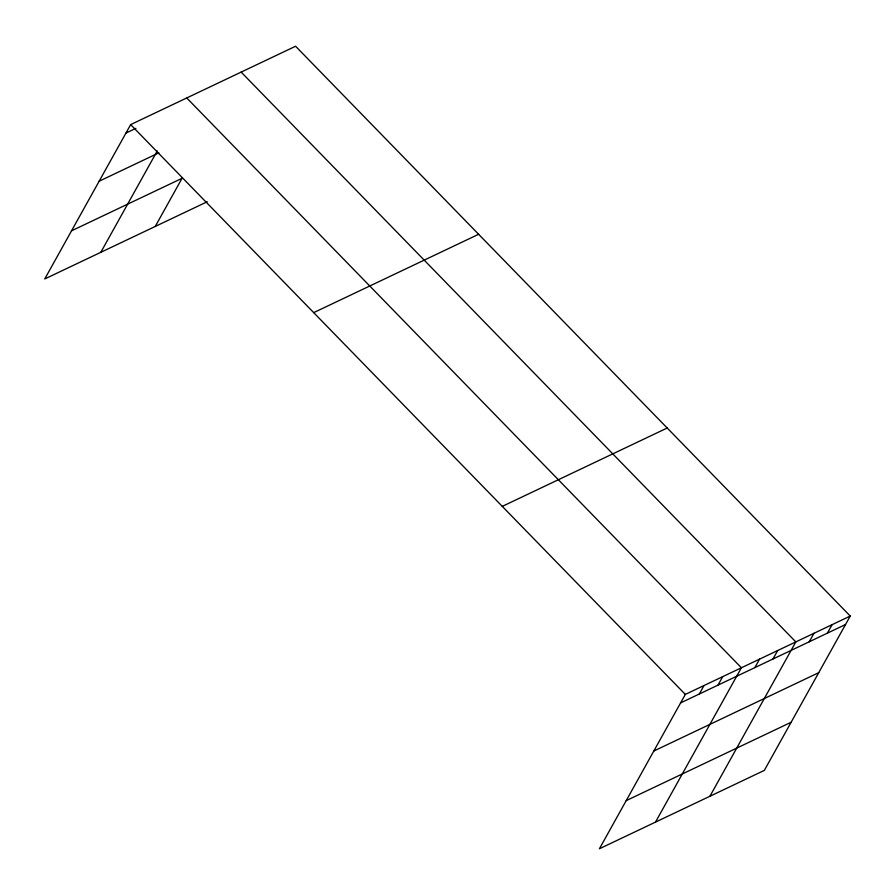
<?xml version="1.0" encoding="UTF-8"?>
<svg xmlns="http://www.w3.org/2000/svg" width="895" height="895" viewBox="0 0 895 895"><rect width="100%" height="100%" fill="white"/><g stroke="black" fill="none" stroke-linecap="round" stroke-linejoin="round"><path stroke-width="1.34" d="M850.25 616.051L685.324 694.408L599.415 848.762L764.341 770.394L850.25 616.051L295.585 46.238L130.659 124.606L44.75 278.949L207.26 201.733M100.822 252.3L157.229 150.964M155.249 226.446L182.043 178.306L71.544 230.809M699.297 694.017L704.018 685.536M717.991 685.134L722.712 676.654M655.487 822.113L741.396 667.771L186.731 97.958M754.821 667.636L759.542 659.145M772.967 659.011L777.688 650.531M709.914 796.259L795.823 641.905L241.158 72.103M809.248 641.771L813.969 633.291M827.383 633.157L832.104 624.676M125.938 133.086L135.906 128.343M99.144 181.215L158.851 152.855M313.697 312.635L478.624 234.277M502.285 506.38L667.211 428.011M680.603 702.899L845.529 624.531M653.809 751.028L818.735 672.671M626.209 800.622L791.135 722.265M130.659 124.606L685.324 694.408"/></g></svg>
